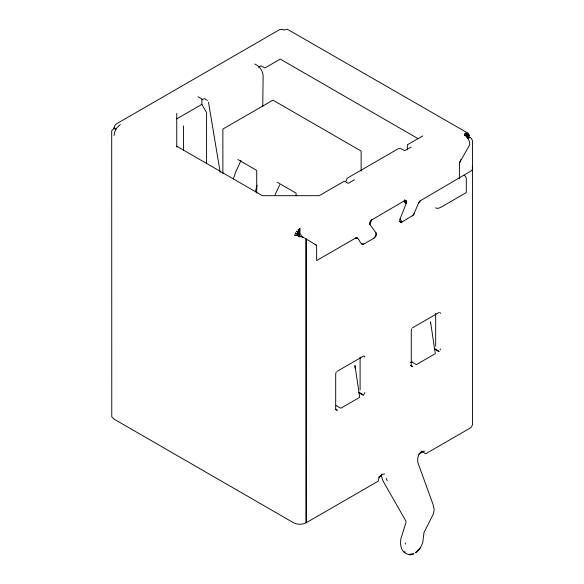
<?xml version="1.0" encoding="UTF-8"?>
<svg xmlns="http://www.w3.org/2000/svg" width="584" height="584" viewBox="0 0 584 584"><rect width="100%" height="100%" fill="white"/><g stroke="black" fill="none" stroke-linecap="round" stroke-linejoin="round"><path stroke-width="0.88" d="M459.345 178.77L459.455 162.907L460.834 159.607M299.468 233.98L299.461 234.651L298.76 234.856L295.416 232.928L298.512 235.374L298.3 236.411L298.76 236.615A2.226 1.285 0 0 0 301.446 236.411A2.226 1.285 60 0 0 299.869 233.68L299.869 228.227L299.468 233.98L298.512 235.374L294.416 235.009L298.351 235.907L298.76 236.615L299.526 236.075L299.906 235.169L298.76 234.856L296.723 231.016L299.088 234.381L298.241 229.417L299.468 233.98L299.869 233.68M262.742 106.543L263.136 75.752C262.8 70.635 259.457 65.985 254.733 63.992M384.695 473.967C380.936 473.441 378.388 477.88 378.206 481.179L306.169 522.768C302.3 524.76 297.446 524.76 293.577 522.768L114.077 419.137L111.77 416.83L111.697 130.699L114.077 128.414L114.362 126.224L116.033 124.093L279.787 29.55L282.546 29.368L284.131 30.054L287.277 29.207L468.083 133.24L466.412 136.138M472.23 166.9A8.906 5.139 0 0 1 471.339 170.798L419.998 200.962L418.575 203.02L413.516 214.985L402.113 221.927C400.164 223.227 399.106 220.402 400.091 218.963L406.449 202.918L406.522 201.692L405.771 200.597L404.347 200.816L370.752 220.489L369.716 222.373L369.65 224.161L376.008 232.863L375.884 235.951L373.986 238.162L363.744 244.076C359.605 245.981 359.642 236.206 355.495 238.111L316.645 260.544L316.645 245.36L315.119 244.36M114.077 135.503C114.282 131.152 116.712 126.947 120.377 124.596M364.825 392.543L364.365 394.091M440.402 348.904L440.19 349.94M405.376 542.967L405.347 544.047M346.064 181.259L347.013 178.478L348.02 177.748L398.288 148.723L400.58 148.533L404.843 150.65L411.143 147.015M464.733 135.554L465.258 132.991L464.557 135.627M233.286 178.857L235.666 172.119L241.009 160.49M255.259 191.764L257.106 185.493M369.862 224.584L371.752 219.635M298.351 235.907L298.76 234.856M465.594 135.882L466.777 132.838L465.404 135.904M275.035 194.844L279.729 184.836M336.158 372.351L335.69 373.906L335.69 409.362L337.267 410.267L335.289 409.53M411.735 328.719L411.275 330.274L411.275 365.723M420.641 547.442L415.385 552.8A11.133 6.431 -60 0 0 420.641 547.442L422.772 542.572L423.955 532.703L433.459 513.767L434.182 509.379L432.978 504.233L417.983 462.886C416.699 458.389 418.984 450.293 424.678 451.22M459.455 162.907L469.77 144.686L469.638 142.255L467.966 138.189M466.244 136.087L468.083 133.24M467.032 136.714L469.083 134.174L466.368 137.203M418.575 203.02L420.597 200.524M412.348 216.014L414.377 213.518M373.986 238.162C375.337 236.892 377.096 234.834 376.008 232.863M467.755 137.298L469.711 135.561L467.01 137.678M336.858 371.475L363.657 356.006M412.443 327.843L439.234 312.367M201.991 99.9L204.349 98.535L207.415 100.492M258.675 67.175L261.033 65.809L264.837 68.007L280.269 59.093L418.042 138.642M176.755 118.859L201.86 104.368L201.86 98.915L198.049 96.718M422.765 135.911L407.333 144.817L407.333 149.365M354.459 179.741L348.159 183.376L344.356 181.179L319.251 195.677L262.384 195.677L176.755 146.234M467.565 138.685L469.923 137.32L471.303 138.35L472.529 140.824L472.536 424.59L471.339 427.159L469.923 428.225L425.758 453.724L421.035 450.994M410.486 362.54L412.063 361.635M378.6 477.31L381.746 475.493M418.75 454.133L422.685 451.863M467.536 138.466L469.923 137.32M408.515 554.442L413.779 553.727A11.133 6.431 -60 0 1 408.515 554.442C401.047 552.771 399.682 544.843 400.967 538.448L405.975 522.578L405.909 521.045L383.396 481.69L382.104 478.573L381.403 474.164M355.495 238.111L357.525 238.265L355.992 237.301M361.722 243.922L363.744 244.076M435.518 207.911L437.847 208.422L440.402 207.532L466.295 192.589L466.295 178.186L465.397 176.251L464.178 175.368M400.084 221.351L401.566 222.168M237.834 159.505L256.726 170.411L256.726 193.136M277.196 182.23L296.095 193.136L296.095 195.866M114.077 128.414L115.647 129.32M411.669 361.861L416.392 364.591L435.284 353.678L430.561 321.864L430.561 323.682M410.486 365.27L412.844 366.635L410.866 365.898M358.934 392.244L363.657 394.974L363.248 395.266L358.525 392.543M336.085 405.493L340.808 408.223L359.707 397.317L354.984 365.496L354.984 368.227M404.705 202.677L406.238 203.582L404.347 200.816M404.164 201.538L406.449 202.918M304.709 238.133L316.645 245.36M404.259 200.874L406.544 202.276M404.238 200.268L406.522 201.692M404.851 200.246L406.376 201.203M399.719 221.409L401.047 222.248M404.588 199.859L406.121 200.83M114.084 127.867L115.851 129.298M364.365 356.072L364.825 357.087M400.091 218.963L402.113 221.927M201.86 104.368L206.583 112.551L206.583 163.454M387.207 480.661L386.272 478.34M440.19 312.666L440.402 313.455M208.517 102.324L220.204 172.404M435.679 313.455L435.679 346.181M361.124 171.046L361.124 151.044L272.947 100.141L222.876 129.049L222.876 173.594M360.102 357.087L360.102 389.813M183.434 125.91L183.434 150.453M176.755 113.405L176.755 147.132M405.362 552.07A11.133 6.431 -60 0 1 403.792 551.712M306.33 239.046L306.169 522.768L305.848 239.316L306.33 239.046M434.511 348.611L434.102 348.904L438.825 351.634L439.234 351.334L434.511 348.611M301.607 236.316L300.906 236.637L303.965 237.681L301.607 236.316"/></g></svg>
